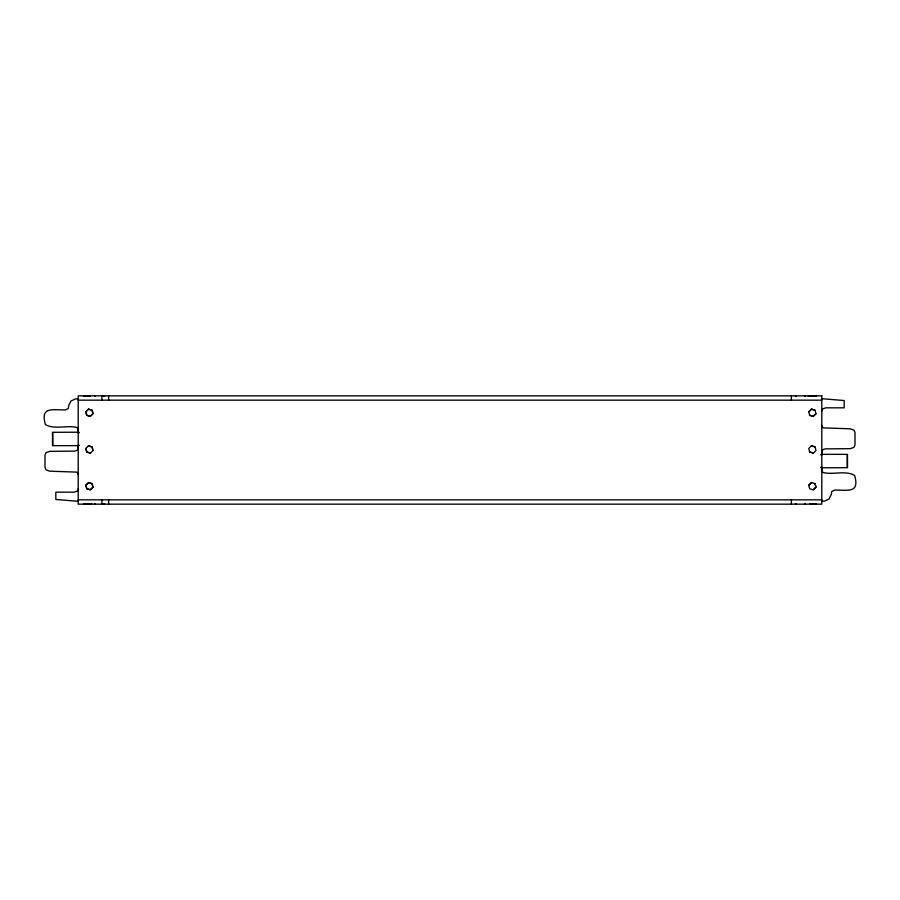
<?xml version="1.0" encoding="UTF-8"?>
<svg xmlns="http://www.w3.org/2000/svg" width="900" height="900" viewBox="0 0 900 900"><rect width="100%" height="100%" fill="white"/><g stroke="black" fill="none" stroke-linecap="round" stroke-linejoin="round"><path stroke-width="1.35" d="M78.244 488.936L77.344 491.074L74.205 492.176L55.834 492.165L55.834 499.466L78.469 501.334M821.756 411.064L822.656 408.926L825.795 407.824L844.166 407.835L844.166 400.534L821.531 398.666M808.909 411.739L811.519 409.23L814.984 410.243M815.85 413.752L813.24 416.25L809.775 415.249M808.909 485.201L811.519 482.704M813.24 489.713L815.85 487.215L814.984 483.705M103.635 504.157L104.625 503.741M795.375 396.259L796.365 395.843M91.733 503.527L89.426 504.157L87.109 503.527M808.268 396.473L810.574 395.843L812.891 396.473M94.725 396.034L95.434 395.843M804.566 504.157L805.275 503.966M78.469 398.666L75.319 398.947L71.055 400.95L68.805 405.259L68.242 408.454L65.52 409.894C52.605 410.243 40.14 406.058 45.349 424.507C54.416 429.952 66.836 424.89 77.006 427.5L78.097 429.041L78.041 432.81L79.087 432.81M78.199 400.162L821.801 400.162M78.964 432.214L52.47 432.293L52.526 445.646L78.964 445.646M52.774 433.159L52.774 444.701M79.087 445.05L78.041 445.05L78.097 448.83L77.006 450.371L74.756 451.114L49.748 451.339L46.001 452.655L45 455.119L45 467.392L46.001 469.845L49.748 471.184L77.006 472.129L78.244 474.615M821.036 454.354L847.474 454.354L847.53 467.707L821.036 467.786M820.913 454.95L821.959 454.95L821.903 451.17L822.994 449.629L825.244 448.886L850.252 448.661L853.999 447.345L855 444.881L855 432.608L853.999 430.155L850.252 428.816L822.994 427.871L821.756 425.385M847.226 455.299L847.226 466.841M820.913 467.19L821.959 467.19L821.903 470.959L822.994 472.5C833.164 475.11 845.584 470.048 854.651 475.493C859.86 493.942 847.395 489.757 834.48 490.106L831.758 491.546L831.195 494.741L828.945 499.05L824.681 501.053L821.531 501.334M78.199 499.838L821.801 499.838M804.566 395.843L805.275 396.034M94.725 503.966L95.434 504.157M810.067 503.527L812.385 504.157M87.615 395.843L89.933 396.473M811.519 445.973L814.984 446.974M809.775 451.98L813.24 452.981M88.56 445.973L92.025 446.974L92.891 450.484M90.293 452.981L86.816 451.98L85.95 448.47M795.375 503.741L796.365 504.157M103.635 395.843L104.625 396.259M791.381 395.843L791.381 400.162M791.381 499.838L791.381 504.157M108.619 395.843L108.619 400.162M108.619 499.838L108.619 504.157M101.891 395.843L101.891 400.162M101.891 499.838L101.891 504.157M83.486 396.034A8.764 6.199 90 0 1 86.501 396.034M86.501 503.966A8.764 6.199 -90 0 1 83.486 503.966M813.499 396.034A8.764 6.199 -90 0 1 816.514 396.034M816.514 503.966A8.764 6.199 90 0 1 813.499 503.966M88.526 409.084L85.804 411.694L86.704 415.35L90.326 416.396L93.038 413.786L92.138 410.13L88.526 409.084M88.56 409.23L85.95 411.739L86.816 415.249L90.293 416.25L92.891 413.752L92.025 410.243L88.56 409.23M88.526 445.815L85.804 448.425L86.704 452.081L90.326 453.139L93.038 450.529L92.138 446.861L88.526 445.815M88.526 482.546L85.804 485.156L86.704 488.812L90.326 489.87L93.038 487.26L92.138 483.604L88.526 482.546M88.56 482.704L85.95 485.201L86.816 488.711L90.293 489.713L92.891 487.215L92.025 483.705L88.56 482.704M811.474 409.084L808.762 411.694L809.663 415.35L813.285 416.396L815.996 413.786L815.096 410.13L811.474 409.084M811.474 445.815L808.762 448.425L809.663 452.081L813.285 453.139L815.996 450.529L815.096 446.861L811.474 445.815M811.474 482.546L808.762 485.156L809.663 488.812L813.285 489.87L815.996 487.26L815.096 483.604L811.474 482.546M821.801 395.843L78.199 395.843L78.199 504.157L821.801 504.157L821.801 395.843"/></g></svg>
